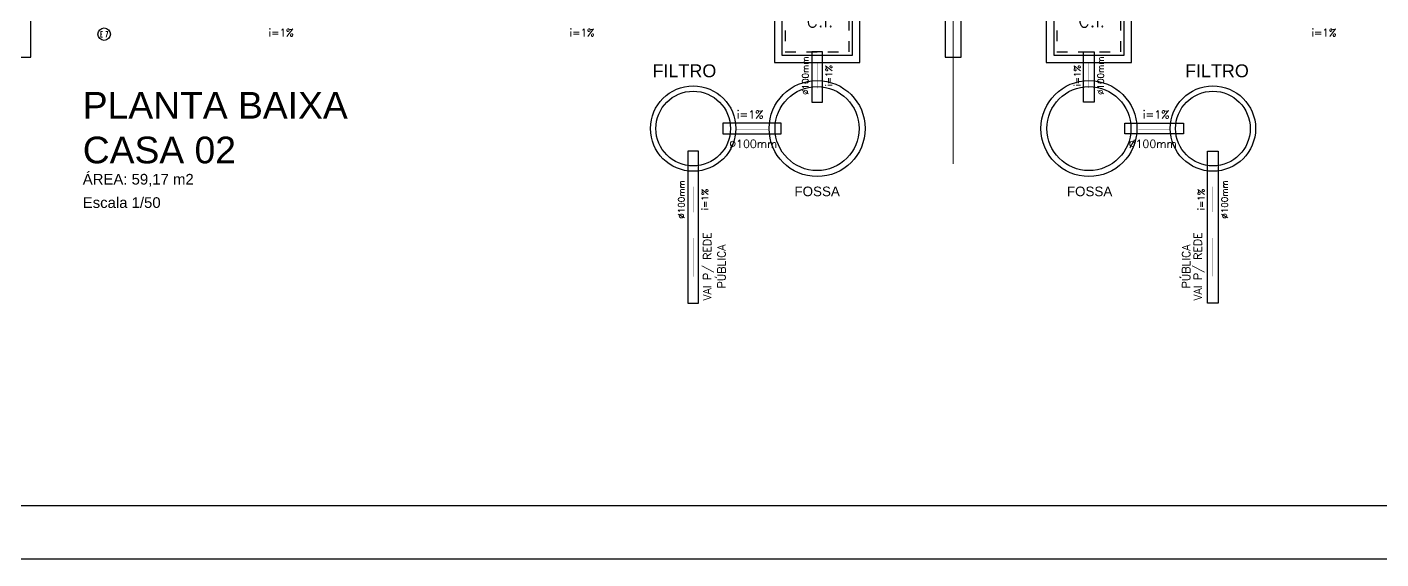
# Model space of a CAD drawing. Header units: metres. Extents: x 49 to 320, y -91 to 27.
# Drawn here: x 152.17 to 164.86, y -43.11 to -38.12 of the extents above; entities that cross this region are included whole.
import ezdxf
from ezdxf.enums import TextEntityAlignment as Align

# ---------------------------------------------------------------- set-up
doc = ezdxf.new("R2010")
doc.units = ezdxf.units.M
doc.header["$LTSCALE"] = 0.2
doc.linetypes.add('HIDDEN', pattern=[0.5, 0.25, -0.25])
for name, color, linetype in [('ARQ-___-___-LEG', 3, 'Continuous'), ('Diametro', 1, 'Continuous'), ('Fluxo', 1, 'Continuous'), ('Inclinacao', 1, 'Continuous'), ('LEGENDA_ID', 5, 'Continuous'), ('LEGENDA_ID_L', 5, 'Continuous'), ('TUBOS_ESGOTO', 100, 'Continuous')]:
    doc.layers.add(name, color=color, linetype=linetype)
doc.styles.add('R80', font='simplex.shx', dxfattribs={"height": 12})
doc.styles.add('REGUA200', font='arial.ttf')
doc.styles.add('REGUA80', font='arial.ttf')
doc.styles.add('ROMANS', font='romans', dxfattribs={"height": 6})
doc.styles.get("Standard").update_dxf_attribs({"font": 'arial.ttf'})

# ---------------------------------------------------------------- blocks, each defined once
blk = doc.blocks.new('Titul1')
at = {"color": 6, "style": 'REGUA200', "width": 1.4}
blk.add_attdef('TITULO', (0, 0), '', height=5, dxfattribs=at)
at = {"color": 0, "style": 'REGUA80', "width": 1.4}
blk.add_attdef('ESCALA', (0, -3.98), '', height=2, dxfattribs=at)
blk = doc.blocks.new('inp_cx')
for p, q in [((40, 40), (-40, 40)), ((-40, 40), (-40, -40)), ((40, -40), (40, 40)), ((-40, -40), (40, -40))]:
    blk.add_line(p, q)
at = {"color": 1, "linetype": 'Continuous', "ltscale": 0.5}
for p, q in [((33, 33), (-33, 33)), ((-33, 33), (-33, -33)), ((33, -33), (33, 33)), ((-33, -33), (33, -33))]:
    blk.add_line(p, q, dxfattribs=at)
at = {"color": 1, "linetype": 'HIDDEN', "ltscale": 0.5}
for p, q in [((30, 30), (-30, 30)), ((-30, 30), (-30, -30)), ((30, -30), (30, 30)), ((-30, -30), (30, -30))]:
    blk.add_line(p, q, dxfattribs=at)
at = {"style": 'R80'}
blk.add_text('C.I.', height=12, dxfattribs=at).set_placement((-10, -6.9))

msp = doc.modelspace()

# ---------------------------------------------------------------- linework, layer by layer
for p, q in [((152.201, -38.406), (152.201, -30.106)), ((160.771, -37.406), (160.771, -38.406)), ((160.921, -38.406), (160.921, -37.406)), ((152.051, -38.406), (152.201, -38.406)), ((160.771, -38.406), (160.921, -38.406))]:
    msp.add_line(p, q)
at = {"color": 0}
msp.add_line((142.865, -42.608), (187.94, -42.608), dxfattribs=at)
at = {"color": 15}
msp.add_line((141.615, -43.108), (188.44, -43.108), dxfattribs=at)
at = {"const_width": 0.01}
msp.add_lwpolyline([(160.846, -18.406), (160.846, -39.406)], dxfattribs=at)
for centre, radius in [((158.41, -39.075), 0.4), ((159.572, -39.075), 0.45), ((159.572, -39.075), 0.394), ((162.12, -39.075), 0.45), ((162.12, -39.075), 0.394), ((163.282, -39.075), 0.4), ((158.41, -39.075), 0.35), ((163.282, -39.075), 0.35)]:
    msp.add_circle(centre, radius)
at = {"layer": 'Fluxo'}
for points in [[(159.572, -38.46, 0.003, 0.003, 0), (159.572, -38.64, 0.03, 0, 0), (159.572, -38.7, 0, 0, 0)], [(162.12, -38.46, 0.003, 0.003, 0), (162.12, -38.64, 0.03, 0, 0), (162.12, -38.7, 0, 0, 0)], [(159.11, -39.081, 0.00375, 0.00375, 0), (158.885, -39.081, 0.0375, 0, 0), (158.81, -39.081, 0, 0, 0)], [(162.582, -39.081, 0.00375, 0.00375, 0), (162.807, -39.081, 0.0375, 0, 0), (162.882, -39.081, 0, 0, 0)], [(158.41, -39.62, 0.003, 0.003, 0), (158.41, -39.8, 0.03, 0, 0), (158.41, -39.86, 0, 0, 0)], [(163.282, -39.62, 0.003, 0.003, 0), (163.282, -39.8, 0.03, 0, 0), (163.282, -39.86, 0, 0, 0)], [(158.41, -40.102, 0.0045, 0.0045, 0), (158.41, -40.372, 0.045, 0, 0), (158.41, -40.462, 0, 0, 0)], [(163.282, -40.102, 0.0045, 0.0045, 0), (163.282, -40.372, 0.045, 0, 0), (163.282, -40.462, 0, 0, 0)]]:
    msp.add_lwpolyline(points, format="xyseb", dxfattribs=at)
at = {"layer": 'LEGENDA_ID_L'}
msp.add_circle((152.889, -38.191), 0.0588, dxfattribs=at)
at = {"layer": 'TUBOS_ESGOTO', "linetype": 'Continuous'}
for points in [[(159.522, -38.356), (159.522, -38.829), (159.622, -38.829), (159.622, -38.356), (159.522, -38.356)], [(162.17, -38.356), (162.17, -38.829), (162.07, -38.829), (162.07, -38.356), (162.17, -38.356)], [(159.235, -39.025), (158.687, -39.025), (158.687, -39.125), (159.235, -39.125), (159.235, -39.025)], [(162.457, -39.025), (163.005, -39.025), (163.005, -39.125), (162.457, -39.125), (162.457, -39.025)], [(158.36, -39.287), (158.36, -40.711), (158.46, -40.711), (158.46, -39.287), (158.36, -39.287)], [(163.332, -39.287), (163.332, -40.711), (163.232, -40.711), (163.232, -39.287), (163.332, -39.287)]]:
    msp.add_lwpolyline(points, dxfattribs=at)

# ---------------------------------------------------------------- block references
at = {"color": 0}
ref = msp.add_blockref('Titul1', (152.688, -38.982), dxfattribs=dict(at, xscale=0.05, yscale=0.05, zscale=0.05))
ref.add_attrib('TITULO', 'PLANTA BAIXA', (152.688, -38.982), dxfattribs={"color": 6, "height": 0.25, "style": 'REGUA200'})
ref.add_attrib('ESCALA', 'Escala 1/50', (152.688, -39.819), dxfattribs={"color": 0, "height": 0.1, "style": 'REGUA80'})
ref = msp.add_blockref('Titul1', (152.688, -39.401), dxfattribs=dict(at, xscale=0.05, yscale=0.05, zscale=0.05))
ref.add_attrib('TITULO', 'CASA 02', (152.688, -39.401), dxfattribs={"color": 6, "height": 0.25, "style": 'REGUA200'})
ref.add_attrib('ESCALA', 'ÁREA: 59,17 m2', (152.688, -39.6), dxfattribs={"color": 0, "height": 0.1, "style": 'REGUA80'})
at = {"layer": 'ARQ-___-___-LEG', "xscale": 0.01, "yscale": 0.01, "zscale": 0.01}
for p in [(159.572, -38.056), (162.12, -38.056)]:
    msp.add_blockref('inp_cx', p, dxfattribs=at)

# ---------------------------------------------------------------- texts
for s, height, p in [('FILTRO', 0.1203, (158.029, -38.594)), ('FILTRO', 0.1203, (163.021, -38.594)), ('FOSSA', 0.09, (159.359, -39.709)), ('FOSSA', 0.09, (161.913, -39.709))]:
    msp.add_text(s, height=height).set_placement(p)
at = {"layer": 'Diametro', "style": 'ROMANS'}
for p in [(159.492, -38.58), (162.26, -38.58), (158.33, -39.74), (163.422, -39.74)]:
    msp.add_text('%%C100mm', height=0.06, rotation=90, dxfattribs=at).set_placement(p, align=Align.CENTER)
for p in [(158.974, -39.256), (162.718, -39.256)]:
    msp.add_text('%%C100mm', height=0.075, dxfattribs=at).set_placement(p, align=Align.CENTER)
at = {"layer": 'Inclinacao', "style": 'ROMANS'}
for height, p in [(0.07, (154.548, -38.211)), (0.07, (157.369, -38.211)), (0.07, (164.323, -38.211)), (0.075, (158.943, -38.981)), (0.075, (162.749, -38.981))]:
    msp.add_text('i=1%', height=height, dxfattribs=at).set_placement(p, align=Align.CENTER)
for s, height, p in [('i=1%', 0.06, (159.712, -38.58)), ('i=1%', 0.06, (162.04, -38.58)), ('i=1%', 0.06, (158.55, -39.74)), ('i=1%', 0.06, (163.202, -39.74)), ('VAI P/ REDE', 0.075, (158.58, -40.368)), ('VAI P/ REDE', 0.075, (163.177, -40.368)), ('PÚBLICA', 0.075, (158.714, -40.368)), ('PÚBLICA', 0.075, (163.068, -40.368))]:
    msp.add_text(s, height=height, rotation=90, dxfattribs=at).set_placement(p, align=Align.CENTER)
at = {"layer": 'LEGENDA_ID', "style": 'ROMANS', "width": 0.5}
msp.add_text('E 7', height=0.0525, dxfattribs=at).set_placement((152.889, -38.191), align=Align.MIDDLE_CENTER)

doc.saveas('drawing.dxf')
